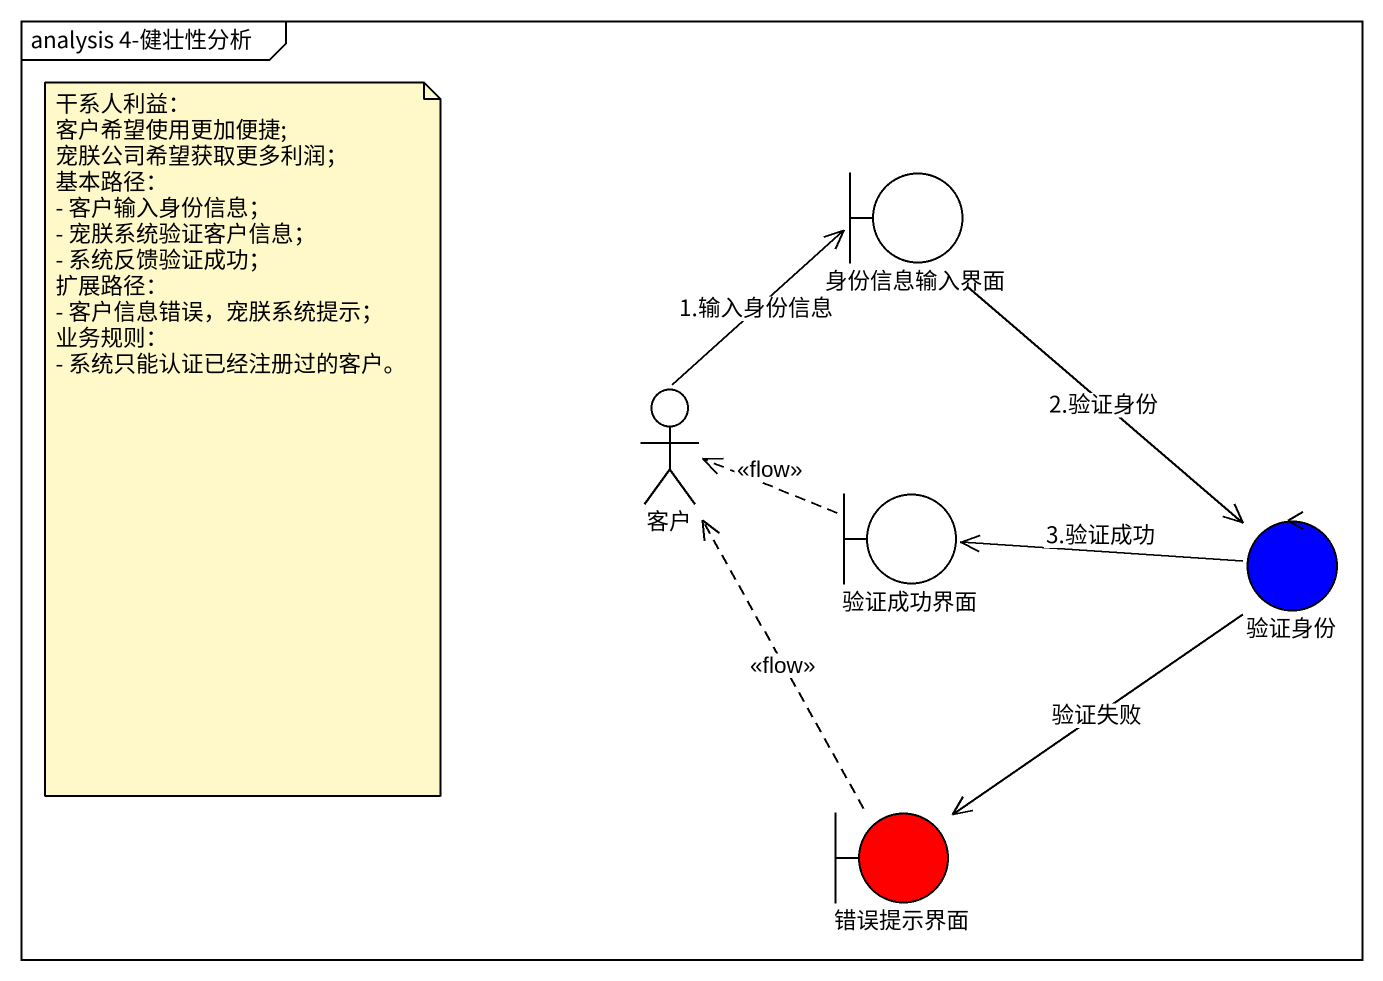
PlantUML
@startuml
mainframe analysis 4-健壮性分析
boundary 身份信息输入界面
actor 客户
boundary 验证成功界面
control 验证身份 #0000FF
boundary 错误提示界面 #FF0000
身份信息输入界面 --> 验证身份 : 2.验证身份
客户 -up-> 身份信息输入界面 : 1.输入身份信息
验证成功界面 .left.> 客户 : <<flow>>
验证身份 -left-> 验证成功界面 : 3.验证成功
验证身份 --> 错误提示界面 : 验证失败
错误提示界面 .up.> 客户 : <<flow>>
note as N1
  干系人利益：
  客户希望使用更加便捷;
  宠朕公司希望获取更多利润；
  基本路径：
  - 客户输入身份信息；
  - 宠朕系统验证客户信息；
  - 系统反馈验证成功；
  扩展路径：
  - 客户信息错误，宠朕系统提示；
  业务规则：
  - 系统只能认证已经注册过的客户。
end note
@enduml
